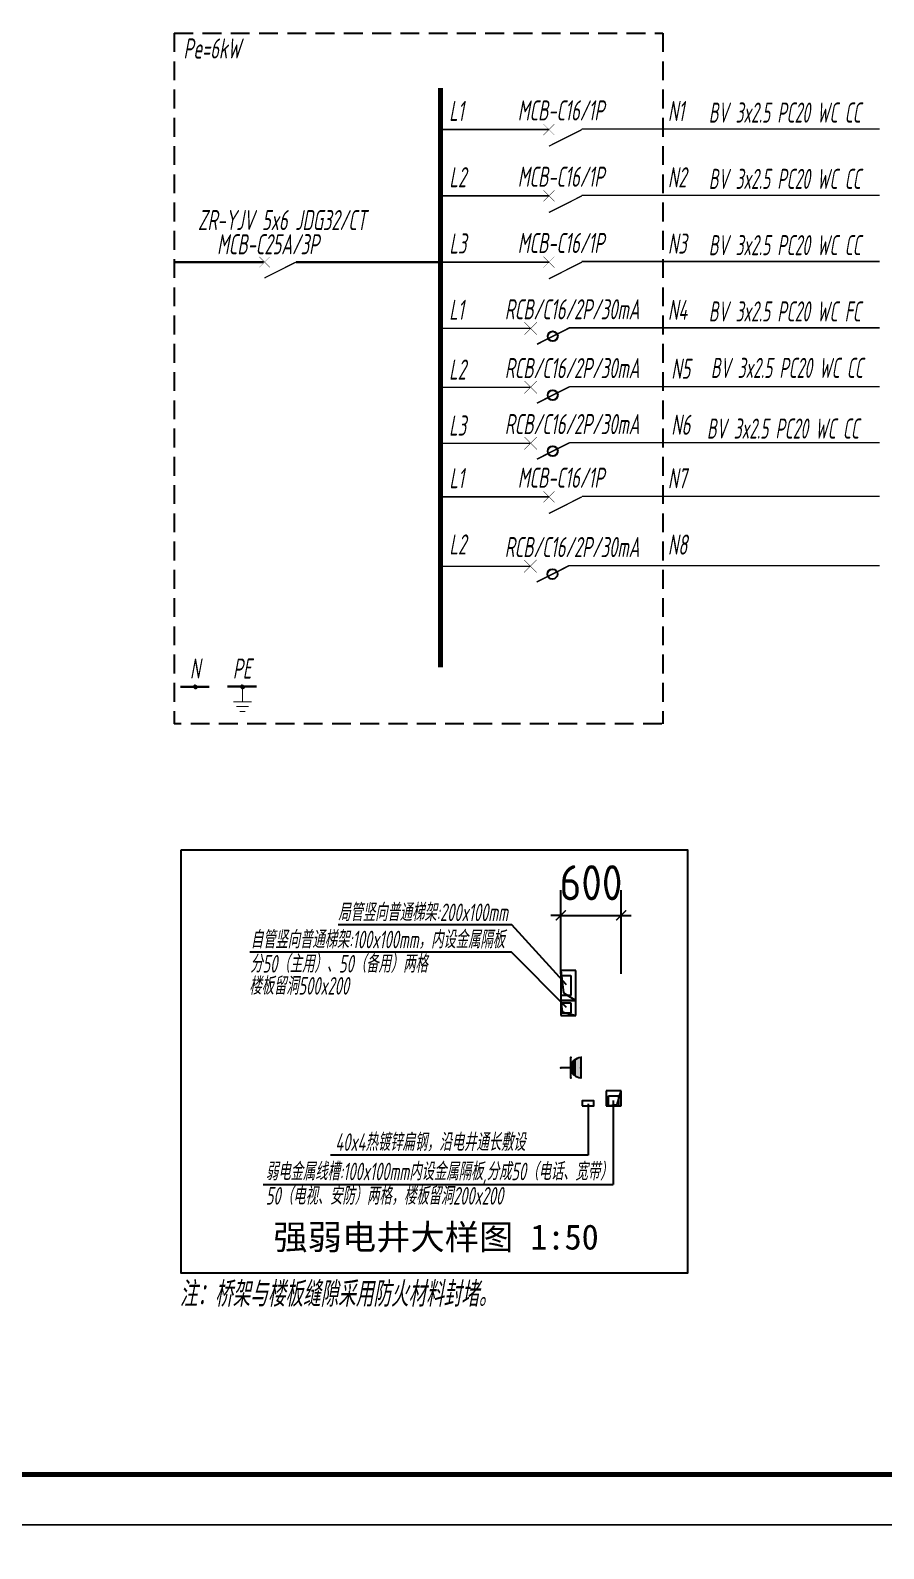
# Model space of a CAD drawing. Extents: x 3002737 to 4077523, y -995787 to -7267.
# Drawn here: x 3550400 to 3567378, y -699262 to -669029 of the extents above; entities that cross this region are included whole.
import ezdxf
from ezdxf.enums import TextEntityAlignment as Align

# ---------------------------------------------------------------- set-up
doc = ezdxf.new("R2010")
doc.units = 0
doc.header["$LTSCALE"] = 1000
doc.header["$MEASUREMENT"] = 0
doc.linetypes.add('DASH', pattern=[0.35, 0.25, -0.1])
doc.linetypes.add('DASH4', pattern=[0.1875, 0.125, -0.0625])
doc.layers.get('0').update_dxf_attribs({"linetype": 'CONTINUOUS'})
doc.layers.get('Defpoints').update_dxf_attribs({"linetype": 'CONTINUOUS'})
for name, color, linetype in [('!!电气', 1, 'CONTINUOUS'), ('!校对', 2, 'CONTINUOUS'), ('DIM-照明', 7, 'CONTINUOUS'), ('EQUIP-插座', 3, 'CONTINUOUS'), ('TEL_TEXT', 7, 'CONTINUOUS'), ('WIRE-照明', 2, 'CONTINUOUS')]:
    doc.layers.add(name, color=color, linetype=linetype)
doc.layers.add('PUB_TEXT', color=7, linetype='CONTINUOUS', lineweight=20)
doc.layers.add('图框', color=147, linetype='CONTINUOUS', lineweight=20)
doc.styles.add('-宋体', font='', dxfattribs={"width": 0.8})
doc.styles.add('HZTXT', font='gbeitc.shx', dxfattribs={"width": 0.8, "height": 400, "bigfont": 'hztxt.shx'})
doc.styles.get("Standard").update_dxf_attribs({"font": 'gbenor.shx', "bigfont": 'gbcbig.shx'})
doc.styles.get('-宋体').set_extended_font_data('SimSun')
doc.dimstyles.get("Standard").update_dxf_attribs({"dimscale": 100, "dimtxt": 3.5, "dimasz": 1, "dimexe": 2.5, "dimexo": 3, "dimgap": 1.5, "dimtad": 1, "dimdec": 0, "dimzin": 0, "dimdsep": 46, "dimtxsty": 'Standard', "dimblk": 'ARCHTICK', "dimcen": 0.09, "dimadec": 0, "dimazin": 0, "dimtfac": 1, "dimtdec": 0, "dimtix": 1, "dimtmove": 2, "dimatfit": 3, "dimfxl": 1, "dimtolj": 1, "dimtzin": 0, "dimarcsym": 0})

# ---------------------------------------------------------------- blocks, each defined once
blk = doc.blocks.new('1107AA')
at = {"color": 3, "linetype": 'Continuous'}
for points, const_width in [([(0, -7.5), (-3.79, 0)], 0.3), ([(-1.25, 1.25), (1.25, -1.25)], 0.1), ([(1.25, 1.25), (-1.25, -1.25)], 0.1)]:
    blk.add_lwpolyline(points, dxfattribs=dict(at, const_width=const_width))
blk = doc.blocks.new('0114')
at = {"color": 3, "linetype": 'Continuous', "const_width": 0.3}
for points in [[(0, 0), (0, -4.58)], [(-2.75, -4.58), (2.75, -4.58)], [(-1.83, -6.01), (1.83, -6.01)], [(-0.86, -7.5), (0.86, -7.5)]]:
    blk.add_lwpolyline(points, dxfattribs=at)
blk = doc.blocks.new('*X32')
at = {"color": 0}
for p, q in [((197.1, 124.2), (199.7, 126.7)), ((197.2, 123.8), (200.1, 126.7)), ((197.2, 124.6), (199.2, 126.7)), ((197.3, 123.4), (200.4, 126.6)), ((197.3, 125.2), (198.6, 126.5)), ((197.4, 123.1), (200.7, 126.5)), ((197.5, 122.9), (201, 126.3)), ((197.7, 122.6), (201.2, 126.1)), ((197.9, 122.4), (201.4, 125.9)), ((198.1, 122.2), (201.6, 125.7)), ((198.4, 122), (201.8, 125.4)), ((198.7, 121.9), (201.9, 125.2)), ((199, 121.8), (202, 124.8)), ((199.4, 121.7), (202.1, 124.5)), ((199.8, 121.7), (202.1, 124.1)), ((200.3, 121.8), (202, 123.5)), ((201.2, 122.3), (201.6, 122.7))]:
    blk.add_line(p, q, dxfattribs=at)
blk = doc.blocks.new('HC000089')
at = {"color": 4, "linetype": 'Continuous', "const_width": 0.2}
blk.add_lwpolyline([(-1.8, -1.8, 0.198912), (0, -2.5, 0.198912), (1.8, -1.8, 0.198912), (2.5, 0, 0.198912), (1.8, 1.8, 0.198912), (0, 2.5, 0.198912), (-1.8, 1.8, 0.198912), (-2.5, 0, 0.198912)], format="xyb", close=True, dxfattribs=at)
at = {"color": 4}
blk.add_blockref('*X32', (-199.6, -124.2), dxfattribs=at)
blk = doc.blocks.new('A$C2FB505A5')
at = {"color": 3, "linetype": 'Continuous'}
for points, const_width in [([(-125, -125), (125, 125)], 10), ([(-125, 125), (125, -125)], 10), ([(771, 11), (125, -316)], 30)]:
    blk.add_lwpolyline(points, dxfattribs=dict(at, const_width=const_width))
at = {"layer": 'DIM-照明', "color": 3, "linetype": 'Continuous', "const_width": 28.8}
blk.add_lwpolyline([(771, 11), (1064, 11)], dxfattribs=at)
at = {"layer": 'DIM-照明', "color": 3, "linetype": 'Continuous'}
blk.add_circle((438, -157), 100, dxfattribs=at)
blk = doc.blocks.new('_ArchTick')
at = {"color": 0, "linetype": 'ByBlock', "const_width": 0.15}
blk.add_lwpolyline([(-0.5, -0.5), (0.5, 0.5)], dxfattribs=at)
blk = doc.blocks.new('*D180')
at = {"layer": '!校对', "color": 0, "lineweight": -2, "transparency": 16777216}
for p, q in [((3843321, -688296), (3843321, -687463)), ((3843921, -688296), (3843921, -687463)), ((3843321, -687713), (3843221, -687713)), ((3843321, -687713), (3843921, -687713)), ((3843921, -687713), (3844021, -687713))]:
    blk.add_line(p, q, dxfattribs=at)
at = {"layer": 'Defpoints', "color": 0, "transparency": 16777216}
for p in [(3843921, -687713), (3843321, -688596), (3843921, -688596)]:
    blk.add_point(p, dxfattribs=at)
at = {"layer": '!校对', "color": 0, "lineweight": -2, "transparency": 16777216, "xscale": 100, "yscale": 100, "zscale": 100}
blk.add_blockref('_ArchTick', (3843321, -687713), dxfattribs=at)
at = {"layer": '!校对', "color": 0, "lineweight": -2, "transparency": 16777216, "xscale": 100, "yscale": 100, "zscale": 100, "rotation": 180}
blk.add_blockref('_ArchTick', (3843921, -687713), dxfattribs=at)
at = {"layer": '!校对', "color": 0, "transparency": 16777216, "insert": (3843621, -687388), "char_height": 350, "attachment_point": 5}
blk.add_mtext('\\A1;600', dxfattribs=at)
blk = doc.blocks.new('A$C0A82355E')
at = {"layer": '!!电气'}
for p, q in [((0, 300), (-150, 300)), ((-150, 300), (-150, 0)), ((-27, 223), (-150, 300)), ((-100, 50), (-100, 250)), ((-100, 250), (0, 250)), ((0, 0), (-27, 223)), ((0, 0), (0, 300)), ((-150, 0), (0, 0)), ((0, 50), (-100, 50))]:
    blk.add_line(p, q, dxfattribs=at)
blk = doc.blocks.new('A$C04F44ECC')
at = {"layer": '!!电气'}
for p, q in [((0, 0), (-300, 0)), ((-300, 0), (-300, -300)), ((-250, -200), (-250, 0)), ((0, 0), (-223, -27)), ((-50, 0), (-50, -200)), ((0, -300), (0, 0)), ((-223, -27), (-300, -300)), ((-300, -300), (0, -300)), ((-50, -200), (-250, -200))]:
    blk.add_line(p, q, dxfattribs=at)
blk = doc.blocks.new('$equip$00001237')
for p, q in [((-0.5, 1.05), (-0.5, 1)), ((-0.5, 1), (0.5, 1)), ((0.5, 1.05), (0.5, 1)), ((0.5, 0.5), (-0.5, 0.5)), ((0, 0.5), (0, 0))]:
    blk.add_line(p, q)
blk.add_arc((0, 1), 0.5, 180, 0)
for p in [(0, 1), (-0.5, 0.5), (0, 0), (0.5, 0.5)]:
    blk.add_point(p)
for points in [[(0.433, 0.75), (-0.433, 0.75), (0.5, 1), (-0.5, 1)], [(0.25, 0.567), (-0.25, 0.567), (0.433, 0.75), (-0.433, 0.75)], [(0, 0.5), (0, 0.5), (0.25, 0.567), (-0.25, 0.567)]]:
    blk.add_solid(points)
at = {"flags": 9}
blk.add_attdef('A', (0, 0), '', height=0.00002, dxfattribs=at)
blk = doc.blocks.new('A$C38D9029C')
at = {"layer": '!!电气', "color": 2, "rotation": 180}
blk.add_blockref('A$C0A82355E', (200, 1550), dxfattribs=at)
at = {"xscale": 0.5, "yscale": 0.5, "zscale": 0.5}
for p, rotation in [((200, 1250), 90), ((650, 199.9), 180.00000009087)]:
    blk.add_blockref('A$C04F44ECC', p, dxfattribs=dict(at, rotation=rotation))
at = {"layer": '!校对', "color": 2}
dim = blk.add_linear_dim(base=(800, 2097), p1=(200, 1214), p2=(800, 1214), dimstyle='Standard', override={"dimzin": 8}, dxfattribs=at)
dim.commit()
dim.dimension.update_dxf_attribs({"geometry": '*D180', "text_midpoint": (500, 2422), "insert": (-3843121, 689810.3)})

msp = doc.modelspace()

# ---------------------------------------------------------------- linework, layer by layer
at = {"layer": '!!电气'}
for p, q in [((3561064.8, -688035.8), (3559980.4, -686843.4)), ((3559970.2, -687384.3), (3561061.3, -688482.8)), ((3561497.7, -690401.5), (3561497.7, -691424.6)), ((3561497.7, -691424.6), (3556372.1, -691424.6))]:
    msp.add_line(p, q, dxfattribs=at)
at = {"layer": '!!电气', "color": 1}
for p in [(3561999.1, -690340), (3555028.9, -692008.8)]:
    msp.add_line(p, (3561999.2, -692008.3), dxfattribs=at)
at = {"layer": '!!电气'}
for points in [[(3559980.4, -686843.4), (3559980.4, -686843.4), (3556523.5, -686843.4)], [(3559970.2, -687384.3), (3559970.2, -687384.3), (3554768.3, -687384.3)]]:
    msp.add_lwpolyline(points, dxfattribs=at)
msp.add_lwpolyline([(3561381.2, -690446.2), (3561613, -690446.2), (3561613, -690346.6), (3561381.2, -690346.6)], close=True, dxfattribs=at)
at = {"layer": 'DIM-照明', "color": 3, "linetype": 'DASH4', "ltscale": 3}
for p, q in [((3553263.2, -669084.2), (3562983.2, -669084.2)), ((3553263.2, -669084.2), (3553263.2, -682835.5)), ((3562983.2, -669084.2), (3562983.2, -682835.5)), ((3562965.3, -682835.5), (3553263.2, -682835.5))]:
    msp.add_line(p, q, dxfattribs=at)
at = {"layer": 'DIM-照明', "color": 3, "const_width": 100}
msp.add_lwpolyline([(3558561, -670173.9), (3558561, -681710.2)], dxfattribs=at)
at = {"layer": 'DIM-照明', "color": 3, "linetype": 'Continuous'}
for points, const_width in [([(3558561, -671004.1), (3560717.1, -671004.1)], 28.8), ([(3561370.2, -670992.3), (3567296.5, -670992.3)], 28.8), ([(3561385.6, -670992.3), (3567296.5, -670992.3)], 28.8), ([(3558561, -672324), (3560717.1, -672324)], 28.8), ([(3561370.2, -672312.2), (3567296.5, -672312.2)], 28.8), ([(3561385.6, -672312.2), (3567296.5, -672312.2)], 28.8), ([(3553263.2, -673643.9), (3555044.8, -673643.9)], 49.9), ([(3555682.8, -673643.9), (3558561, -673643.9)], 49.9), ([(3558561, -673643.9), (3560717.1, -673643.9)], 28.8), ([(3561370.2, -673632.1), (3567296.5, -673632.1)], 28.8), ([(3561385.6, -673632.1), (3567296.5, -673632.1)], 28.8), ([(3558561, -674963.8), (3560355, -674963.8)], 28.8), ([(3561119.4, -674952.1), (3567296.5, -674952.1)], 28.8), ([(3558561, -676136.1), (3560342.9, -676136.1)], 28.8), ([(3558561, -676136.1), (3560342.9, -676136.1)], 28.8), ([(3561126.3, -676124.3), (3567296.5, -676124.3)], 28.8), ([(3558561, -677251.1), (3560342.9, -677251.1)], 28.8), ([(3558561, -677251.1), (3560342.9, -677251.1)], 28.8), ([(3561126.5, -677240.3), (3567296.5, -677239.4)], 28.8), ([(3558561, -678317.3), (3560716.8, -678317.3)], 28.8), ([(3561376.3, -678305.5), (3567296.5, -678305.5)], 28.8), ([(3558561, -679699.7), (3560346.7, -679699.7)], 28.8), ([(3561138.7, -679688), (3567296.5, -679688)], 28.8), ([(3553382.2, -682099.8), (3553962.6, -682099.8)], 47.5), ([(3554319.6, -682095.7), (3554900.1, -682095.7)], 47.5)]:
    msp.add_lwpolyline(points, dxfattribs=dict(at, const_width=const_width))
at = {"layer": 'TEL_TEXT', "ltscale": 0.8}
msp.add_lwpolyline([(3553397.9, -685344.3), (3563475.5, -685344.3), (3563475.5, -693777.7), (3553397.9, -693777.7)], close=True, dxfattribs=at)
at = {"layer": '图框'}
for points in [[(3501451.8, -639386.6), (3585551.8, -639386.6), (3585551.8, -698786.6), (3501451.8, -698786.6)], [(3501451.8, -698786.6), (3585551.8, -698786.6), (3585551.8, -758186.6), (3501451.8, -758186.6)]]:
    msp.add_lwpolyline(points, close=True, dxfattribs=at)
at = {"layer": '图框', "const_width": 100}
msp.add_lwpolyline([(3584551.8, -697786.6), (3584551.8, -640386.6), (3503951.8, -640386.6), (3503951.8, -697786.6)], close=True, dxfattribs=at)

# ---------------------------------------------------------------- block references
at = {"layer": '!校对', "color": 6, "xscale": 2, "yscale": 2, "zscale": 2}
msp.add_blockref('A$C38D9029C', (3560555.5, -690846.2), dxfattribs=at)
at = {"layer": 'DIM-照明', "linetype": 'Continuous', "rotation": 90}
for p, xscale, yscale, zscale in [((3560717.1, -671004.1), 87.60960006713867, 87.60960006713867, 87.60960006713867), ((3560717.1, -672324), 87.60960006713867, 87.60960006713867, 87.60960006713867), ((3555058.6, -673643.9), 83.2291202545166, 83.2291202545166, 83.2291202545166), ((3560717.1, -673643.9), 87.60960006713867, 87.60960006713867, 87.60960006713867), ((3560717.1, -678317.3), 87.60960006713867, 87.60960006713867, 87.60960006713867)]:
    msp.add_blockref('1107AA', p, dxfattribs=dict(at, xscale=xscale, yscale=yscale, zscale=zscale))
at = {"layer": 'DIM-照明', "xscale": 14.62999999523163, "yscale": 14.62999999523163, "zscale": 14.62999999523163}
for p in [(3553684.4, -682100), (3554620.9, -682100)]:
    msp.add_blockref('HC000089', p, dxfattribs=at)
at = {"layer": 'DIM-照明', "linetype": 'DASH', "xscale": -66.50000000000003, "yscale": 66.5, "zscale": 66.49999999999999, "rotation": 1.643353773062017e-06}
msp.add_blockref('0114', (3554620.8, -682095.7), dxfattribs=at)
at = {"layer": 'EQUIP-插座', "color": 1, "xscale": 400, "yscale": 400, "zscale": 800, "rotation": 270}
msp.add_blockref('$equip$00001237', (3560955.5, -689684.7), dxfattribs=at)
at = {"layer": 'WIRE-照明'}
for p in [(3560355, -674963.8), (3560355, -676136.1), (3560355, -677251.1), (3560349.2, -679698.8)]:
    msp.add_blockref('A$C2FB505A5', p, dxfattribs=at)

# ---------------------------------------------------------------- texts
at = {"layer": 'DIM-照明', "color": 7, "linetype": 'Continuous', "style": 'HZTXT', "width": 0.7}
for s, p in [('Pe=6kW', (3553446.5, -669589.2)), ('L1', (3558733.4, -670832.4)), ('MCB-C16/1P', (3560097.3, -670823.3)), ('N1', (3563085.8, -670835.6)), ('L2', (3558736.9, -672152.3)), ('MCB-C16/1P', (3560097.3, -672143.3)), ('N2', (3563085.8, -672155.5)), ('L3', (3558736.9, -673472.2)), ('MCB-C16/1P', (3560097.3, -673463.2)), ('N3', (3563085.8, -673475.4)), ('L1', (3558733.4, -674792.1)), ('RCB/C16/2P/30mA', (3559839.5, -674783.1)), ('N4', (3563085.8, -674795.3)), ('L2', (3558731.1, -675983.4)), ('RCB/C16/2P/30mA', (3559839.5, -675954.5)), ('N5', (3563152.3, -675967.6)), ('L3', (3558731.1, -677098.4)), ('RCB/C16/2P/30mA', (3559839.5, -677069.5)), ('N6', (3563152.3, -677082.6)), ('L1', (3558736.9, -678145.6)), ('MCB-C16/1P', (3560097.3, -678136.6)), ('L2', (3558736.9, -679465.5)), ('RCB/C16/2P/30mA', (3559837.8, -679518.1)), ('N', (3553574.6, -681937.1)), ('PE', (3554428.7, -681937.1))]:
    msp.add_text(s, height=400, dxfattribs=at).set_placement(p)
at = {"layer": 'DIM-照明', "color": 7, "linetype": 'Continuous', "style": 'HZTXT'}
for s, width, p in [('BV 3x2.5 PC20 WC CC', 0.654, (3565411.3, -670665.5)), ('BV 3x2.5 PC20 WC CC', 0.654, (3565411.3, -671985.4)), ('ZR-YJV 5x6 JDG32/CT', 0.7, (3555408.5, -672805.8)), ('MCB-C25A/3P', 0.7, (3555128, -673287.8)), ('BV 3x2.5 PC20 WC CC', 0.654, (3565411.3, -673305.3)), ('BV 3x2.5 PC20 WC FC', 0.654, (3565411.3, -674625.2)), ('BV 3x2.5 PC20 WC CC', 0.654, (3565452.6, -675749.2)), ('BV 3x2.5 PC20 WC CC', 0.654, (3565374.5, -676957.3))]:
    msp.add_text(s, height=400, dxfattribs=dict(at, width=width)).set_placement(p, align=Align.MIDDLE)
at = {"layer": 'DIM-照明', "style": 'HZTXT', "width": 0.7}
for s, p in [('N7', (3563085.8, -678148.8)), ('N8', (3563085.8, -679468.7))]:
    msp.add_text(s, height=400, dxfattribs=at).set_placement(p)
at = {"layer": 'DIM-照明', "color": 7, "style": 'HZTXT', "width": 0.7}
for s, height, p in [('局管竖向普通梯架:200x100mm', 350, (3556521.3, -686766.3)), ('自管竖向普通梯架:100x100mm，内设金属隔板', 350, (3554781.4, -687307.1)), ('分50（主用）、50（备用）两格', 350, (3554773.2, -687790.6)), ('楼板留洞500x200', 350, (3554752.4, -688230.1)), ('40x4热镀锌扁钢，沿电井通长敷设', 350, (3556466.7, -691341.7)), ('弱电金属线槽:100x100mm内设金属隔板,分成50（电话、宽带）', 350, (3555083.8, -691925.8)), ('50（电视、安防）两格，楼板留洞200x200', 350, (3555083.8, -692411.4)), ('注：桥架与楼板缝隙采用防火材料封堵。', 500, (3553368.3, -694443.3, 406.7))]:
    msp.add_text(s, height=height, dxfattribs=at).set_placement(p)
at = {"layer": 'PUB_TEXT', "style": '-宋体'}
msp.add_text('强弱电井大样图 1:50', height=500, dxfattribs=at).set_placement((3558471.9, -693306), align=Align.CENTER)

doc.saveas('drawing.dxf')
